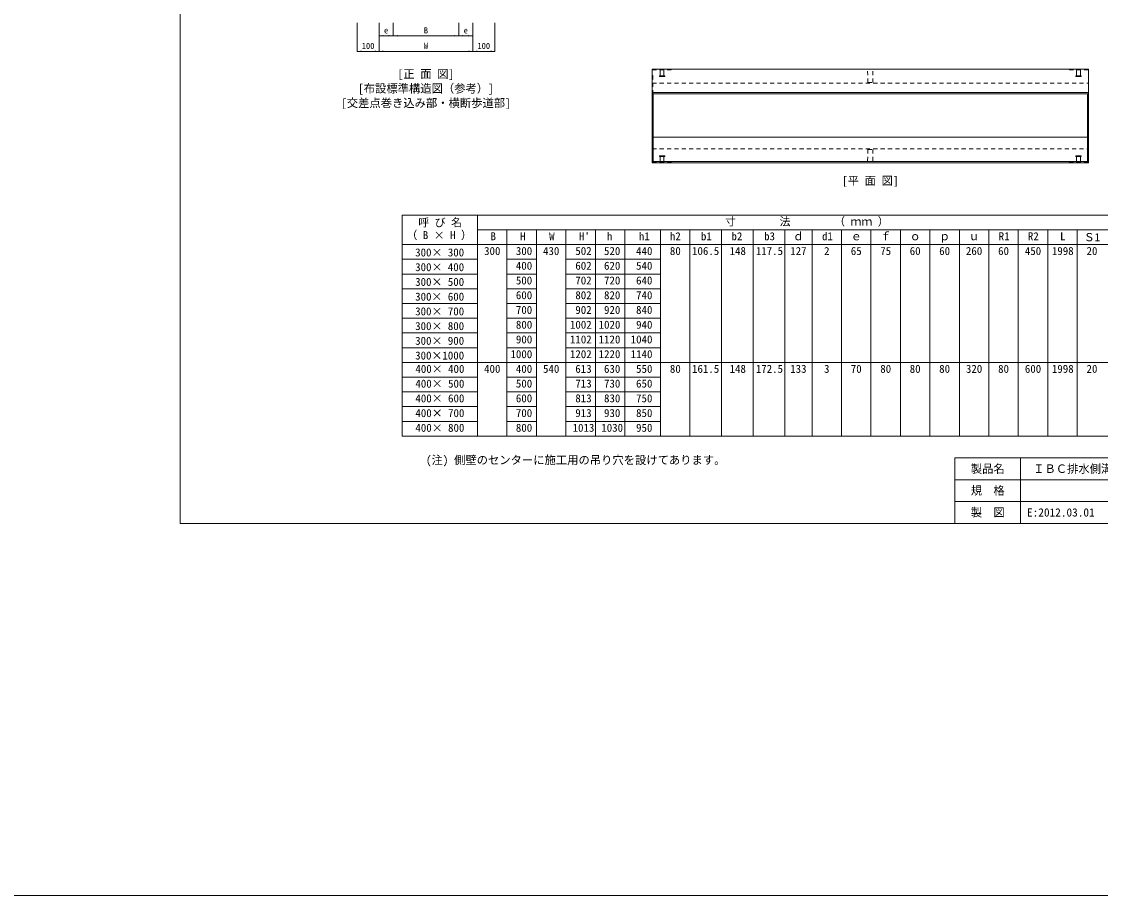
# Model space of a CAD drawing. Units: millimetres at full size. Extents: x 14445 to 39803, y 10010 to 18037.
# Drawn here: x 32276 to 37219, y 10010 to 14015 of the extents above; entities that cross this region are included whole.
import ezdxf
from ezdxf.enums import TextEntityAlignment as Align

# ---------------------------------------------------------------- set-up
doc = ezdxf.new("R2010")
doc.units = ezdxf.units.MM
doc.header["$LTSCALE"] = 25
doc.linetypes.add('USER1', pattern=[1.35, 0.75, -0.6])
doc.linetypes.add('USER3', pattern=[2, 1, -1])
for name, color, linetype, lineweight in [('(0-0)', 7, 'Continuous', 18), ('0_2', 7, 'Continuous', 9), ('寸法引出', 7, 'Continuous', 9), ('本体', 2, 'Continuous', 5), ('枠', 5, 'Continuous', 5), ('ｲﾝｻｰﾄ', 3, 'USER3', 5)]:
    doc.layers.add(name, color=color, linetype=linetype, lineweight=lineweight)
doc.layers.add('(1-0)', color=7, linetype='Continuous')
doc.styles.add('ＭＳ ゴシック', font='')
doc.styles.get('ＭＳ ゴシック').set_extended_font_data('MS Gothic')

# ---------------------------------------------------------------- blocks, each defined once
blk = doc.blocks.new('filled_arrow')
at = {"color": 0, "linetype": 'Continuous', "lineweight": -2}
blk.add_solid([(7.5, 1.25), (0, 0), (7.5, -1.25)], dxfattribs=at)

msp = doc.modelspace()

# ---------------------------------------------------------------- linework, layer by layer
at = {"layer": '0_2'}
for p, q in [((34019.95, 13127.96), (37585.12, 13127.96)), ((34019.95, 13127.96), (34019.95, 12115.46)), ((34364.89, 13127.96), (34364.89, 12115.46)), ((34364.89, 13060.46), (37382.62, 13060.46)), ((34499.89, 13060.46), (34499.89, 12115.46)), ((34634.89, 13060.46), (34634.89, 12115.46)), ((34769.89, 13060.46), (34769.89, 12115.46)), ((34904.89, 13060.46), (34904.89, 12115.46)), ((35039.89, 13060.46), (35039.89, 12115.46)), ((35202.63, 13060.46), (35202.63, 12115.46)), ((35337.63, 13060.46), (35337.63, 12115.46)), ((35482.63, 13060.46), (35482.63, 12115.46)), ((35627.63, 13060.46), (35627.63, 12115.46)), ((35772.64, 13060.46), (35772.64, 12115.46)), ((35897.63, 13060.46), (35897.63, 12115.46)), ((36032.63, 13060.46), (36032.63, 12115.46)), ((36167.63, 13060.46), (36167.63, 12115.46)), ((36302.63, 13060.46), (36302.63, 12115.46)), ((36437.63, 13060.46), (36437.63, 12115.46)), ((36572.63, 13060.46), (36572.63, 12115.46)), ((36707.63, 13060.46), (36707.63, 12115.46)), ((36842.63, 13060.46), (36842.63, 12115.46)), ((36977.63, 13060.46), (36977.63, 12115.46)), ((37112.63, 13060.46), (37112.63, 12115.46)), ((34019.95, 12992.96), (35627.63, 12992.96)), ((37585.12, 12992.96), (35627.63, 12992.96)), ((34364.89, 12925.46), (34019.95, 12925.46)), ((34634.89, 12925.46), (34499.89, 12925.46)), ((34769.89, 12925.46), (35202.63, 12925.46)), ((34364.89, 12857.96), (34019.95, 12857.96)), ((34634.89, 12857.96), (34499.89, 12857.96)), ((34769.89, 12857.96), (35202.63, 12857.96)), ((34364.89, 12790.46), (34019.95, 12790.46)), ((34634.89, 12790.46), (34499.89, 12790.46)), ((34769.89, 12790.46), (35202.63, 12790.46)), ((34364.89, 12722.96), (34019.95, 12722.96)), ((34634.89, 12722.96), (34499.89, 12722.96)), ((34769.89, 12722.96), (35202.63, 12722.96)), ((34364.89, 12655.46), (34019.95, 12655.46)), ((34634.89, 12655.46), (34499.89, 12655.46)), ((34769.89, 12655.46), (35202.63, 12655.46)), ((34364.89, 12587.96), (34019.95, 12587.96)), ((34634.89, 12587.96), (34499.89, 12587.96)), ((34769.89, 12587.96), (35202.63, 12587.96)), ((34364.89, 12520.46), (34019.95, 12520.46)), ((34634.89, 12520.46), (34499.89, 12520.46)), ((34769.89, 12520.46), (35202.63, 12520.46)), ((34019.95, 12452.96), (35202.63, 12452.96)), ((37382.62, 12452.96), (35202.63, 12452.96)), ((34364.89, 12385.46), (34019.95, 12385.46)), ((34634.89, 12385.46), (34499.89, 12385.46)), ((34769.89, 12385.46), (35202.63, 12385.46)), ((34364.89, 12317.96), (34019.95, 12317.96)), ((34634.89, 12317.96), (34499.89, 12317.96)), ((34769.89, 12317.96), (35202.63, 12317.96)), ((34364.89, 12250.46), (34019.95, 12250.46)), ((34634.89, 12250.46), (34499.89, 12250.46)), ((34769.89, 12250.46), (35202.63, 12250.46)), ((34364.89, 12182.96), (34019.95, 12182.96)), ((34634.89, 12182.96), (34499.89, 12182.96)), ((34769.89, 12182.96), (35202.63, 12182.96)), ((37585.12, 12115.46), (34019.95, 12115.46))]:
    msp.add_line(p, q, dxfattribs=at)
at = {"layer": '寸法引出'}
for p, q in [((33813.48, 14009.04), (33813.48, 13878.4)), ((33913.48, 14009.04), (33913.48, 13949.71)), ((33913.48, 14009.04), (33913.48, 13878.4)), ((33913.48, 14009.04), (33913.48, 13878.4)), ((33978.48, 14009.04), (33978.48, 13949.71)), ((33978.48, 14009.04), (33978.48, 13949.71)), ((34278.48, 14009.04), (34278.48, 13949.71)), ((34278.48, 14009.04), (34278.48, 13949.71)), ((34343.48, 14009.04), (34343.48, 13949.71)), ((34343.48, 14009.04), (34343.48, 13878.4)), ((34343.48, 14009.04), (34343.48, 13878.4)), ((34443.48, 14009.04), (34443.48, 13878.4)), ((33978.48, 13949.71), (33913.48, 13949.71)), ((33978.48, 13949.71), (34278.48, 13949.71)), ((34278.48, 13949.71), (34343.48, 13949.71)), ((33913.48, 13878.4), (33813.48, 13878.4)), ((33913.48, 13878.4), (34343.48, 13878.4)), ((34343.48, 13878.4), (34443.48, 13878.4))]:
    msp.add_line(p, q, dxfattribs=at)
at = {"layer": '本体', "lineweight": 20}
for p, q in [((35165.52, 13796.92), (37163.52, 13796.92)), ((35165.52, 13366.92), (35165.52, 13796.92)), ((37163.52, 13366.92), (37163.52, 13796.92)), ((35165.52, 13366.92), (37163.52, 13366.92))]:
    msp.add_line(p, q, dxfattribs=at)
at = {"layer": '本体', "linetype": 'USER1'}
for p, q in [((35165.52, 13793.72), (35250.52, 13793.72)), ((35250.52, 13793.72), (35254.52, 13796.92)), ((37078.52, 13793.72), (37074.52, 13796.92)), ((37163.52, 13793.72), (37078.52, 13793.72)), ((35165.52, 13370.12), (35250.52, 13370.12)), ((35250.52, 13370.12), (35254.52, 13366.92)), ((37078.52, 13370.12), (37074.52, 13366.92)), ((37163.52, 13370.12), (37078.52, 13370.12))]:
    msp.add_line(p, q, dxfattribs=at)
at = {"layer": '本体', "linetype": 'USER1', "lineweight": 9}
for p, q in [((36153.52, 13734.92), (36152.02, 13796.92)), ((36175.52, 13734.92), (36177.02, 13796.92)), ((36153.52, 13734.92), (36175.52, 13734.92)), ((36153.52, 13428.92), (36152.02, 13366.92)), ((36153.52, 13428.92), (36175.52, 13428.92)), ((36175.52, 13428.92), (36177.02, 13366.92))]:
    msp.add_line(p, q, dxfattribs=at)
at = {"layer": '本体', "color": 4, "linetype": 'USER1'}
for p, q in [((35165.52, 13769.92), (35168.72, 13767.92)), ((35165.52, 13751.92), (35168.72, 13753.92)), ((35168.72, 13767.92), (35168.72, 13395.92)), ((35165.52, 13411.92), (35168.72, 13409.92)), ((35165.52, 13393.92), (35168.72, 13395.92))]:
    msp.add_line(p, q, dxfattribs=at)
at = {"layer": '本体', "color": 7, "linetype": 'USER1', "lineweight": 9}
for p, q in [((35165.52, 13731.92), (37163.52, 13731.92)), ((35165.52, 13431.92), (37163.52, 13431.92))]:
    msp.add_line(p, q, dxfattribs=at)
at = {"layer": '本体', "lineweight": 9}
msp.add_line((35165.52, 13690.42), (37163.52, 13690.42), dxfattribs=at)
at = {"layer": '本体'}
for p, q in [((35165.52, 13684.42), (37163.52, 13684.42)), ((35170.02, 13366.92), (35170.02, 13684.42)), ((37159.02, 13366.92), (37159.02, 13684.42)), ((35170.02, 13484.42), (37159.02, 13484.42)), ((35170.02, 13372.92), (37159.02, 13372.92))]:
    msp.add_line(p, q, dxfattribs=at)
at = {"layer": '枠', "lineweight": 20}
for p, q in [((33002.53, 11715.57), (33002.53, 15575.57)), ((38602.53, 12015.57), (36552.56, 12015.57)), ((36552.56, 11715.57), (36552.56, 12015.57)), ((36852.56, 11715.57), (36852.56, 12015.57)), ((38602.53, 11915.57), (36552.56, 11915.57)), ((37952.56, 11815.57), (36552.56, 11815.57)), ((33002.53, 11715.57), (38602.53, 11715.57))]:
    msp.add_line(p, q, dxfattribs=at)
at = {"layer": '枠', "color": 1, "lineweight": 20}
msp.add_line((14444.57, 10010.48), (39802.53, 10010.48), dxfattribs=at)
at = {"layer": 'ｲﾝｻｰﾄ'}
for p, q in [((35202.02, 13766.72), (35202.02, 13793.72)), ((35219.02, 13793.72), (35219.02, 13766.72)), ((37110.02, 13793.72), (37110.02, 13766.72)), ((37127.02, 13766.72), (37127.02, 13793.72)), ((35198.02, 13763.72), (35198.02, 13766.72)), ((35198.02, 13766.72), (35223.02, 13766.72)), ((35223.02, 13763.72), (35198.02, 13763.72)), ((35223.02, 13766.72), (35223.02, 13763.72)), ((37131.02, 13766.72), (37106.02, 13766.72)), ((37106.02, 13766.72), (37106.02, 13763.72)), ((37106.02, 13763.72), (37131.02, 13763.72)), ((37131.02, 13763.72), (37131.02, 13766.72)), ((35198.02, 13400.12), (35198.02, 13397.12)), ((35223.02, 13400.12), (35198.02, 13400.12)), ((35198.02, 13397.12), (35223.02, 13397.12)), ((35202.02, 13397.12), (35202.02, 13370.12)), ((35219.02, 13370.12), (35219.02, 13397.12)), ((35223.02, 13397.12), (35223.02, 13400.12)), ((37106.02, 13397.12), (37106.02, 13400.12)), ((37106.02, 13400.12), (37131.02, 13400.12)), ((37131.02, 13397.12), (37106.02, 13397.12)), ((37110.02, 13370.12), (37110.02, 13397.12)), ((37127.02, 13397.12), (37127.02, 13370.12)), ((37131.02, 13400.12), (37131.02, 13397.12))]:
    msp.add_line(p, q, dxfattribs=at)

# ---------------------------------------------------------------- block references
at = {"layer": '寸法引出', "xscale": 2.67, "yscale": 2.67}
for p in [(33913.48, 13949.71), (33978.48, 13949.71), (34278.48, 13949.71), (33813.48, 13878.4), (33913.48, 13878.4), (34343.48, 13878.4)]:
    msp.add_blockref('filled_arrow', p, dxfattribs=at)
at = {"layer": '寸法引出', "xscale": 2.67, "yscale": 2.67, "rotation": 180}
for p in [(33978.48, 13949.71), (34278.48, 13949.71), (34343.48, 13949.71), (33913.48, 13878.4), (34343.48, 13878.4), (34443.48, 13878.4)]:
    msp.add_blockref('filled_arrow', p, dxfattribs=at)

# ---------------------------------------------------------------- texts
at = {"layer": '(0-0)', "style": 'ＭＳ ゴシック'}
msp.add_text('（ B × H ）', height=36.66, dxfattribs=at).set_placement((34189.04, 13006.8), align=Align.BOTTOM_CENTER)
at = {"layer": '(1-0)', "style": 'ＭＳ ゴシック'}
for s, p in [('呼 び 名', (34193.62, 13093.88)), ('Ｓ1', (37180.13, 13026.71)), ('300× 300', (34191.36, 12957.01)), ('300× 400', (34191.36, 12889.51)), ('300× 500', (34191.36, 12822.01)), ('300× 700', (34191.36, 12687.01)), ('300× 800', (34191.36, 12619.51)), ('300×1000', (34191.36, 12484.52)), ('400× 400', (34192.42, 12423.3)), ('400× 500', (34192.42, 12355.8)), ('400× 600', (34192.42, 12288.3)), ('400× 700', (34192.42, 12220.79)), ('400× 800', (34192.42, 12153.29))]:
    msp.add_text(s, height=36.66, dxfattribs=at).set_placement(p, align=Align.MIDDLE_CENTER)
for s, p in [('寸\u3000\u3000\u3000\u3000法\u3000\u3000\u3000\u3000（ ｍｍ ）', (35873.76, 13069.21)), ('20', (37180.13, 12934.21)), ('20', (37180.13, 12394.21))]:
    msp.add_text(s, height=36.66, dxfattribs=at).set_placement(p, align=Align.BOTTOM_CENTER)
for s, p in [("H'", (34829.67, 13001.75)), ('h', (34957.44, 13001.75)), ('h1', (35103.8, 13001.71)), ('h2', (35246.22, 13001.71)), ('b1', (35388.65, 13001.71)), ('b2', (35528.41, 13001.71)), ('b3', (35677.98, 13001.71)), ('ｄ', (35810.13, 13001.71)), ('d1', (35943.18, 13001.71)), ('ｆ', (36210.13, 13001.71)), ('B', (34424.49, 13001.71)), ('H', (34559.76, 13001.71)), ('W', (34692.94, 13001.71)), ('ｅ', (36075.13, 13001.71)), ('ｏ', (36345.13, 13001.71)), ('ｐ', (36480.13, 13001.71)), ('ｕ', (36615.13, 13001.71)), ('R1', (36752.78, 13001.71)), ('R2', (36886.56, 13001.71)), ('L', (37034.04, 13001.71)), ('300', (34394.89, 12934.21)), ('300', (34540.52, 12934.21)), ('430', (34664.89, 12934.21)), ('502', (34812.94, 12934.21)), ('520', (34944.39, 12934.21)), ('440', (35091.3, 12934.21)), ('80', (35246.22, 12934.21)), ('106.5', (35347.63, 12934.21)), ('148', (35519.83, 12934.21)), ('117.5', (35639.83, 12934.21)), ('127', (35797.63, 12934.21)), ('2', (35952.63, 12934.21)), ('65', (36075.13, 12934.21)), ('75', (36210.13, 12934.21)), ('60', (36345.13, 12934.21)), ('60', (36480.13, 12934.21)), ('260', (36602.63, 12934.21)), ('60', (36750.13, 12934.21)), ('450', (36872.63, 12934.21)), ('1998', (36996.54, 12934.21)), ('400', (34540.52, 12866.71)), ('602', (34812.94, 12866.71)), ('620', (34944.39, 12866.71)), ('540', (35091.3, 12866.71)), ('500', (34540.52, 12799.2)), ('702', (34812.94, 12799.21)), ('720', (34944.39, 12799.21)), ('640', (35091.3, 12799.21)), ('600', (34540.52, 12731.7)), ('802', (34812.94, 12731.71)), ('820', (34944.39, 12731.71)), ('740', (35091.3, 12731.71)), ('700', (34540.52, 12664.2)), ('902', (34812.94, 12664.21)), ('920', (34944.39, 12664.21)), ('840', (35091.3, 12664.21)), ('400', (34394.89, 12394.2)), ('400', (34540.52, 12394.2)), ('540', (34664.89, 12394.21)), ('613', (34812.94, 12394.21)), ('630', (34944.39, 12394.21)), ('550', (35091.3, 12394.21)), ('80', (35246.22, 12394.21)), ('161.5', (35347.63, 12394.21)), ('148', (35519.83, 12394.21)), ('172.5', (35639.83, 12394.21)), ('133', (35797.63, 12394.21)), ('3', (35952.63, 12394.21)), ('70', (36075.13, 12394.21)), ('80', (36210.13, 12394.21)), ('80', (36345.13, 12394.21)), ('80', (36480.13, 12394.21)), ('320', (36602.63, 12394.21)), ('80', (36750.13, 12394.21)), ('600', (36872.63, 12394.21)), ('1998', (36996.54, 12394.21)), ('500', (34540.52, 12326.7)), ('713', (34812.94, 12326.71)), ('730', (34944.39, 12326.71)), ('650', (35091.3, 12326.71)), ('600', (34540.52, 12259.2)), ('813', (34812.94, 12259.21)), ('830', (34944.39, 12259.21)), ('750', (35091.3, 12259.21)), ('700', (34540.52, 12191.69)), ('913', (34812.94, 12191.7)), ('930', (34944.39, 12191.7)), ('850', (35091.3, 12191.7)), ('800', (34540.52, 12124.19)), ('1013', (34800.44, 12124.2)), ('1030', (34931.89, 12124.2)), ('950', (35091.3, 12124.2))]:
    msp.add_text(s, height=36.66, dxfattribs=at).set_placement(p, align=Align.BOTTOM_LEFT)
for s, p in [('300× 600', (34191.36, 12754.51)), ('300× 900', (34191.36, 12552.01))]:
    msp.add_text(s, height=36.66, rotation=0.001, dxfattribs=at).set_placement(p, align=Align.MIDDLE_CENTER)
for s, p in [('800', (34615.52, 12625.8)), ('1002', (34887.94, 12625.8)), ('1020', (35019.39, 12625.8)), ('940', (35166.3, 12625.8)), ('900', (34615.52, 12558.29)), ('1102', (34887.94, 12558.3)), ('1120', (35019.39, 12558.3)), ('1040', (35166.3, 12558.3)), ('1000', (34615.52, 12490.79)), ('1202', (34887.94, 12490.8)), ('1220', (35019.39, 12490.8)), ('1140', (35166.3, 12490.8))]:
    msp.add_text(s, height=36.66, dxfattribs=at).set_placement(p, align=Align.MIDDLE_RIGHT)
at = {"layer": '0_2', "style": 'ＭＳ ゴシック'}
for s, p in [('[正 面 図]', (33998.98, 13793.79)), ('[布設標準構造図（参考）]', (33817.68, 13727.12)), ('[交差点巻き込み部・横断歩道部]', (33739.98, 13660.45))]:
    msp.add_text(s, height=37.98, dxfattribs=at).set_placement(p, align=Align.TOP_LEFT)
msp.add_text('[平 面 図]', height=37.98, dxfattribs=at).set_placement((36164.52, 13285.55), align=Align.MIDDLE_CENTER)
msp.add_text('(注) 側壁のセンターに施工用の吊り穴を設けてあります。', height=37.98, dxfattribs=at).set_placement((34128.16, 11975.07), align=Align.BOTTOM_LEFT)
at = {"layer": '寸法引出', "style": 'ＭＳ ゴシック'}
for s, p in [('e', (33945.98, 13974.71)), ('B', (34128.48, 13974.71)), ('e', (34310.98, 13974.71)), ('100', (33863.48, 13903.4)), ('W', (34128.48, 13903.4)), ('100', (34393.48, 13903.4))]:
    msp.add_text(s, height=28.48, dxfattribs=at).set_placement(p, align=Align.MIDDLE_CENTER)
at = {"layer": '枠', "color": 7, "style": 'ＭＳ ゴシック'}
for s, p in [('製品名', (36702.56, 11965.57)), ('ＩＢＣ排水側溝 乗り入れ一体Ⅱ型 H=0-20', (37402.56, 11965.57)), ('規\u3000格', (36702.56, 11865.57)), ('製\u3000図', (36702.56, 11765.57)), ('E:2012.03.01', (37037.56, 11765.57))]:
    msp.add_text(s, height=37.98, dxfattribs=at).set_placement(p, align=Align.MIDDLE_CENTER)

doc.saveas('drawing.dxf')
